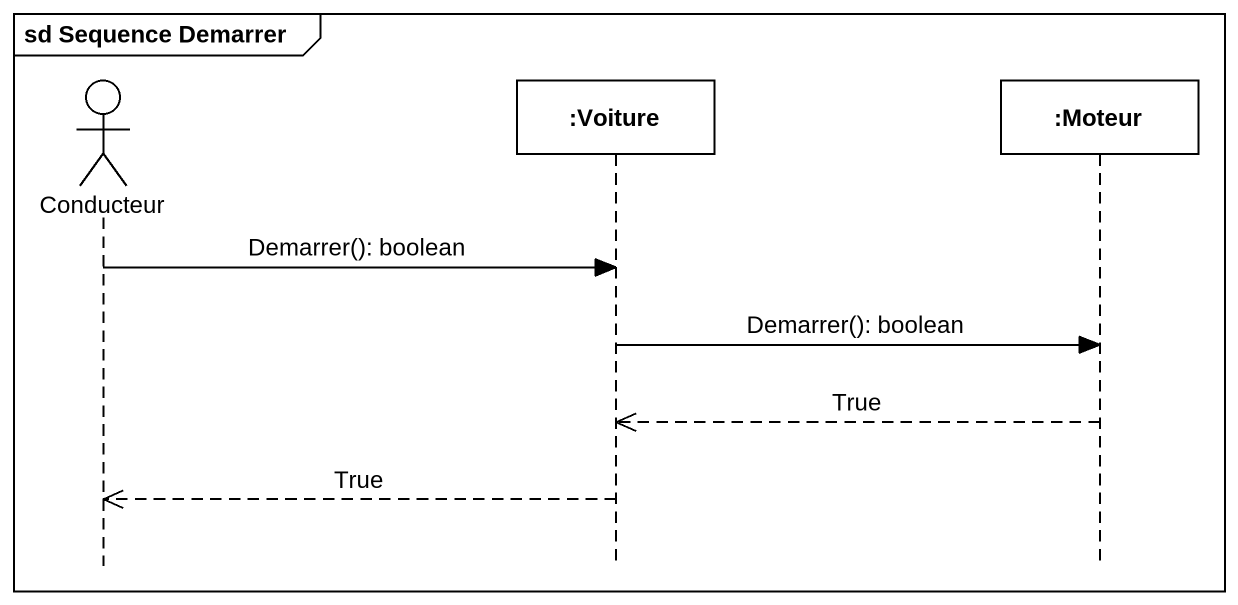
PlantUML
@startuml
mainframe sd Sequence Demarrer
hide footbox
actor Conducteur
participant ":Voiture" as Voiture
participant ":Moteur" as Moteur

Conducteur -> Voiture : Demarrer(): boolean
Voiture -> Moteur : Demarrer(): boolean
Moteur -->> Voiture : True
Voiture -->> Conducteur : True
@enduml
